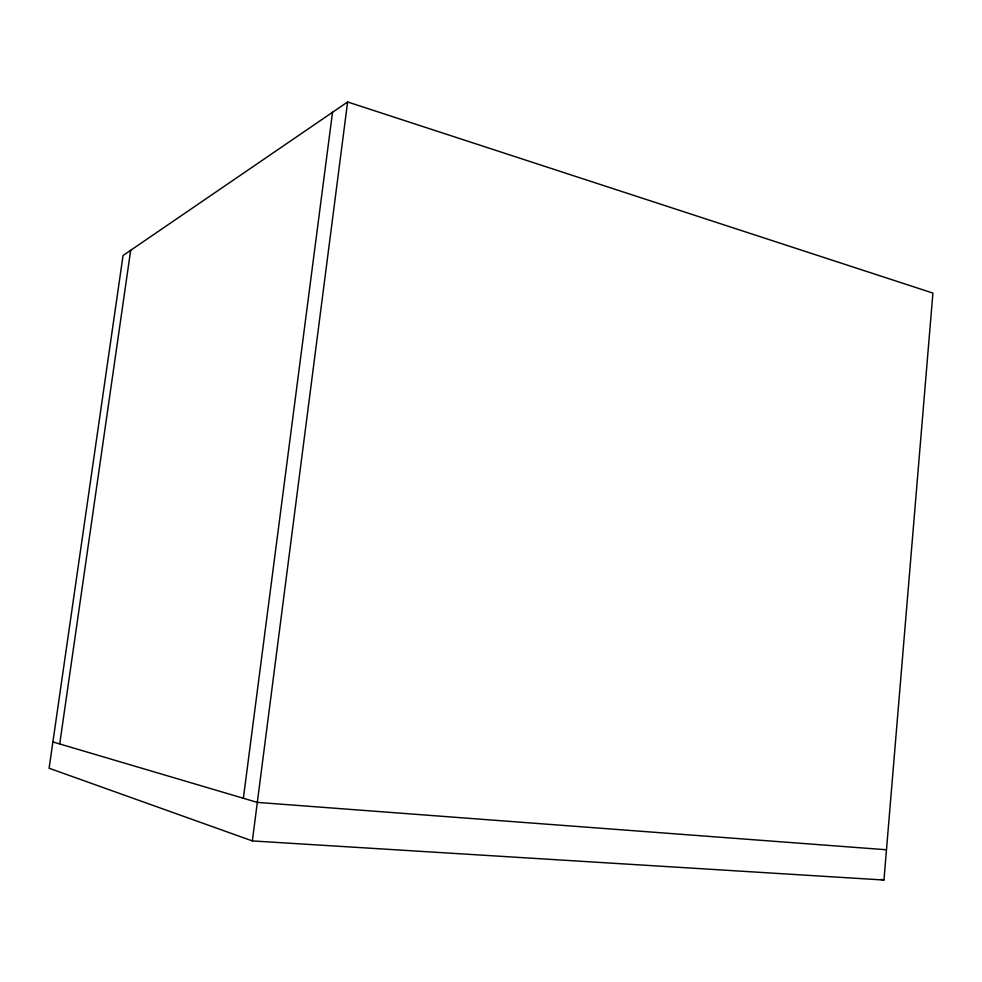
<?xml version="1.0" encoding="UTF-8"?>
<svg xmlns="http://www.w3.org/2000/svg" width="982" height="982" viewBox="0 0 982 982"><rect width="100%" height="100%" fill="white"/><g stroke="black" fill="none" stroke-linecap="round" stroke-linejoin="round"><path stroke-width="1.47" d="M883.96 880.032L932.9 293.078L347.616 101.968L123.057 255.516L49.1 768.243L252.349 840.923L883.96 880.032L880.964 879.406M243.364 798.268L332.517 112.279M252.349 840.923L347.616 101.968M59.718 743.951L130.667 250.312M886.488 849.761L257.309 802.392L52.893 741.938"/></g></svg>
